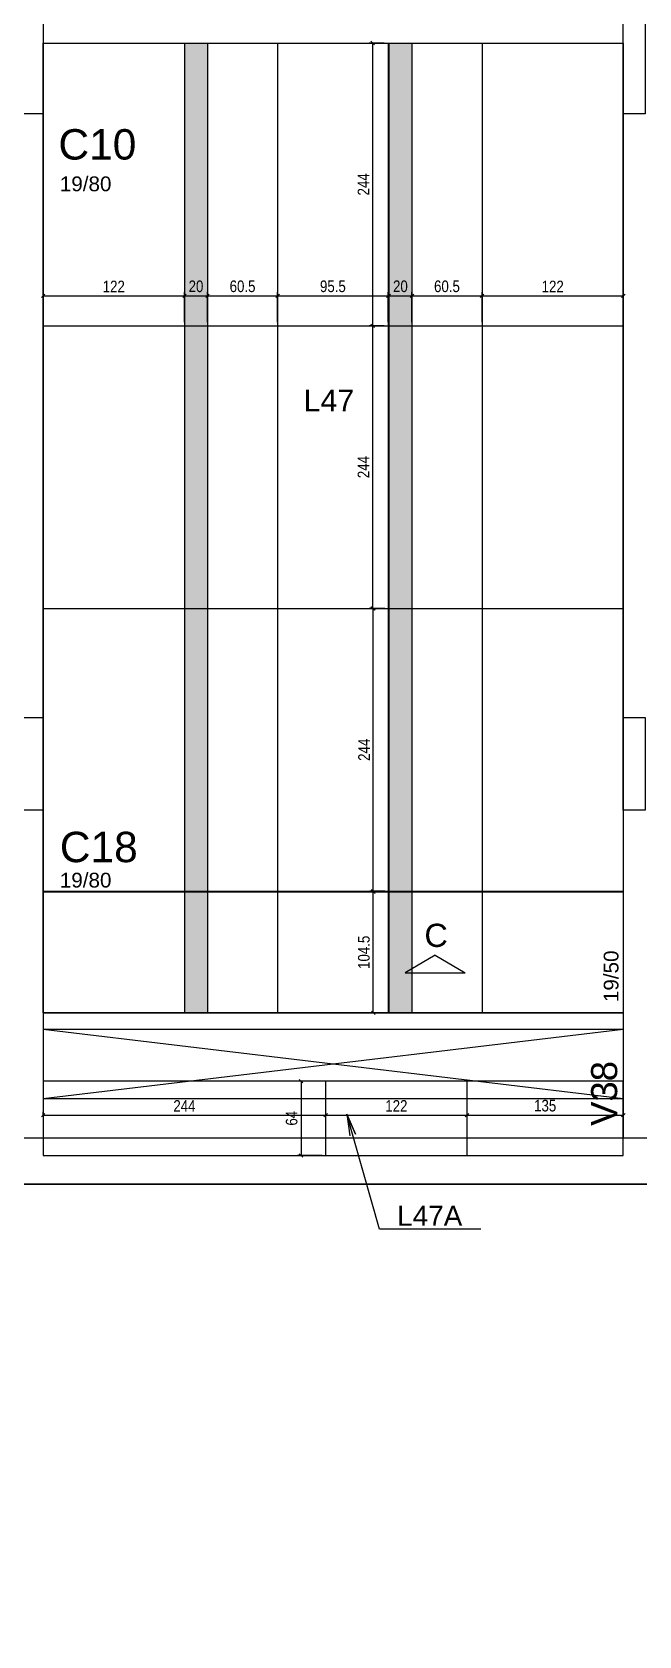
# Model space of a CAD drawing. Extents: x -9338 to -2786, y 930 to 5130.
# Drawn here: x -7937 to -7413, y 2336 to 3720 of the extents above; entities that cross this region are included whole.
import ezdxf

# ---------------------------------------------------------------- set-up
doc = ezdxf.new("R2010")
doc.units = 0
for name, color, linetype in [('1', 3, 'Continuous'), ('212', 3, 'Continuous'), ('213', 3, 'Continuous'), ('220', 5, 'Continuous'), ('221', 1, 'Continuous'), ('222', 6, 'Continuous'), ('226', 4, 'Continuous'), ('233', 6, 'Continuous'), ('249', 1, 'Continuous'), ('COTA', 2, 'Continuous'), ('Hachura', 7, 'Continuous'), ('Painéis', 200, 'Continuous')]:
    doc.layers.add(name, color=color, linetype=linetype)
doc.styles.add('COTA TECNICA-50', font='techl___.ttf', dxfattribs={"height": 10})
doc.styles.get("Standard").update_dxf_attribs({"font": 'arial.ttf'})
doc.dimstyles.new('COTA PAINEL-50', dxfattribs={"dimtxt": 10, "dimasz": 3, "dimexe": 3, "dimexo": 3, "dimgap": 3, "dimtad": 1, "dimdec": 1, "dimzin": 9, "dimdsep": 46, "dimtxsty": 'COTA TECNICA-50', "dimblk1": 'OBLIQUE', "dimblk2": 'OBLIQUE', "dimsah": 1, "dimcen": 0.9, "dimclrd": 4, "dimclre": 4, "dimclrt": 240, "dimadec": 1, "dimazin": 3, "dimtfac": 1, "dimtdec": 1, "dimtmove": 0, "dimatfit": 3, "dimfxl": 1, "dimtolj": 1, "dimtzin": 12, "dimarcsym": 0})

# ---------------------------------------------------------------- blocks, each defined once
blk = doc.blocks.new('_Oblique')
at = {"color": 0, "linetype": 'ByBlock', "lineweight": -2}
blk.add_line((-0.5, -0.5), (0.5, 0.5), dxfattribs=at)
blk = doc.blocks.new('*D35')
at = {"layer": 'COTA', "color": 4, "lineweight": -2, "transparency": 16777216}
for p, q in [((-7632.5, 2978), (-7645.4, 2978)), ((-7642.4, 2873.5), (-7642.4, 2978)), ((-7632.5, 2873.5), (-7645.4, 2873.5))]:
    blk.add_line(p, q, dxfattribs=at)
at = {"layer": 'Defpoints', "color": 0, "transparency": 16777216}
for p in [(-7642.4, 2978), (-7629.5, 2978), (-7629.5, 2873.5)]:
    blk.add_point(p, dxfattribs=at)
at = {"layer": 'COTA', "color": 4, "lineweight": -2, "transparency": 16777216, "xscale": 3, "yscale": 3, "zscale": 3}
for p, rotation in [((-7642.4, 2978), 90), ((-7642.4, 2873.5), 270)]:
    blk.add_blockref('_Oblique', p, dxfattribs=dict(at, rotation=rotation))
at = {"layer": 'COTA', "color": 240, "transparency": 16777216, "insert": (-7650.5, 2925.7), "char_height": 10, "attachment_point": 5, "rotation": 90, "style": 'COTA TECNICA-50'}
blk.add_mtext('\\A1;104.5', dxfattribs=at)
blk = doc.blocks.new('*D36')
at = {"layer": 'COTA', "color": 4, "lineweight": -2, "transparency": 16777216}
for p, q in [((-7632.5, 3222.5), (-7645.4, 3222.5)), ((-7642.4, 2978.5), (-7642.4, 3222.5)), ((-7632.5, 2978.5), (-7645.4, 2978.5))]:
    blk.add_line(p, q, dxfattribs=at)
at = {"layer": 'Defpoints', "color": 0, "transparency": 16777216}
for p in [(-7642.4, 3222.5), (-7629.5, 3222.5), (-7629.5, 2978.5)]:
    blk.add_point(p, dxfattribs=at)
at = {"layer": 'COTA', "color": 4, "lineweight": -2, "transparency": 16777216, "xscale": 3, "yscale": 3, "zscale": 3}
for p, rotation in [((-7642.4, 3222.5), 90), ((-7642.4, 2978.5), 270)]:
    blk.add_blockref('_Oblique', p, dxfattribs=dict(at, rotation=rotation))
at = {"layer": 'COTA', "color": 240, "transparency": 16777216, "insert": (-7650.4, 3100.5), "char_height": 10, "attachment_point": 5, "rotation": 90, "style": 'COTA TECNICA-50'}
blk.add_mtext('\\A1;244', dxfattribs=at)
blk = doc.blocks.new('*D37')
at = {"layer": 'COTA', "color": 4, "lineweight": -2, "transparency": 16777216}
for p, q in [((-7633, 3466.5), (-7645.9, 3466.5)), ((-7642.9, 3222.5), (-7642.9, 3466.5)), ((-7633, 3222.5), (-7645.9, 3222.5))]:
    blk.add_line(p, q, dxfattribs=at)
at = {"layer": 'Defpoints', "color": 0, "transparency": 16777216}
for p in [(-7642.9, 3466.5), (-7630, 3466.5), (-7630, 3222.5)]:
    blk.add_point(p, dxfattribs=at)
at = {"layer": 'COTA', "color": 4, "lineweight": -2, "transparency": 16777216, "xscale": 3, "yscale": 3, "zscale": 3}
for p, rotation in [((-7642.9, 3466.5), 90), ((-7642.9, 3222.5), 270)]:
    blk.add_blockref('_Oblique', p, dxfattribs=dict(at, rotation=rotation))
at = {"layer": 'COTA', "color": 240, "transparency": 16777216, "insert": (-7650.9, 3344.5), "char_height": 10, "attachment_point": 5, "rotation": 90, "style": 'COTA TECNICA-50'}
blk.add_mtext('\\A1;244', dxfattribs=at)
blk = doc.blocks.new('*D38')
at = {"layer": 'COTA', "color": 4, "lineweight": -2, "transparency": 16777216}
for p, q in [((-7633, 3710.5), (-7645.9, 3710.5)), ((-7642.9, 3466.5), (-7642.9, 3710.5)), ((-7633, 3466.5), (-7645.9, 3466.5))]:
    blk.add_line(p, q, dxfattribs=at)
at = {"layer": 'Defpoints', "color": 0, "transparency": 16777216}
for p in [(-7642.9, 3710.5), (-7630, 3710.5), (-7630, 3466.5)]:
    blk.add_point(p, dxfattribs=at)
at = {"layer": 'COTA', "color": 4, "lineweight": -2, "transparency": 16777216, "xscale": 3, "yscale": 3, "zscale": 3}
for p, rotation in [((-7642.9, 3710.5), 90), ((-7642.9, 3466.5), 270)]:
    blk.add_blockref('_Oblique', p, dxfattribs=dict(at, rotation=rotation))
at = {"layer": 'COTA', "color": 240, "transparency": 16777216, "insert": (-7650.9, 3588.5), "char_height": 10, "attachment_point": 5, "rotation": 90, "style": 'COTA TECNICA-50'}
blk.add_mtext('\\A1;244', dxfattribs=at)
blk = doc.blocks.new('*D39')
at = {"layer": 'COTA', "color": 4, "lineweight": -2, "transparency": 16777216}
for p, q in [((-7927.5, 3469.5), (-7927.5, 3495.4)), ((-7927.5, 3492.4), (-7805.5, 3492.4)), ((-7805.5, 3469.5), (-7805.5, 3495.4))]:
    blk.add_line(p, q, dxfattribs=at)
at = {"layer": 'Defpoints', "color": 0, "transparency": 16777216}
for p in [(-7805.5, 3492.4), (-7927.5, 3466.5), (-7805.5, 3466.5)]:
    blk.add_point(p, dxfattribs=at)
at = {"layer": 'COTA', "color": 4, "lineweight": -2, "transparency": 16777216, "xscale": 3, "yscale": 3, "zscale": 3, "rotation": 180}
blk.add_blockref('_Oblique', (-7927.5, 3492.4), dxfattribs=at)
at = {"layer": 'COTA', "color": 4, "lineweight": -2, "transparency": 16777216, "xscale": 3, "yscale": 3, "zscale": 3}
blk.add_blockref('_Oblique', (-7805.5, 3492.4), dxfattribs=at)
at = {"layer": 'COTA', "color": 240, "transparency": 16777216, "insert": (-7866.5, 3500.4), "char_height": 10, "attachment_point": 5, "style": 'COTA TECNICA-50'}
blk.add_mtext('\\A1;122', dxfattribs=at)
blk = doc.blocks.new('*D40')
at = {"layer": 'COTA', "color": 4, "lineweight": -2, "transparency": 16777216}
for p, q in [((-7725, 3469.5), (-7725, 3495.4)), ((-7725, 3492.4), (-7629.5, 3492.4)), ((-7629.5, 3469.5), (-7629.5, 3495.4))]:
    blk.add_line(p, q, dxfattribs=at)
at = {"layer": 'Defpoints', "color": 0, "transparency": 16777216}
for p in [(-7629.5, 3492.4), (-7725, 3466.5), (-7629.5, 3466.5)]:
    blk.add_point(p, dxfattribs=at)
at = {"layer": 'COTA', "color": 4, "lineweight": -2, "transparency": 16777216, "xscale": 3, "yscale": 3, "zscale": 3, "rotation": 180}
blk.add_blockref('_Oblique', (-7725, 3492.4), dxfattribs=at)
at = {"layer": 'COTA', "color": 4, "lineweight": -2, "transparency": 16777216, "xscale": 3, "yscale": 3, "zscale": 3}
blk.add_blockref('_Oblique', (-7629.5, 3492.4), dxfattribs=at)
at = {"layer": 'COTA', "color": 240, "transparency": 16777216, "insert": (-7677.3, 3500.5), "char_height": 10, "attachment_point": 5, "style": 'COTA TECNICA-50'}
blk.add_mtext('\\A1;95.5', dxfattribs=at)
blk = doc.blocks.new('*D41')
at = {"layer": 'COTA', "color": 4, "lineweight": -2, "transparency": 16777216}
for p, q in [((-7629, 3469.5), (-7629, 3495.4)), ((-7629, 3492.4), (-7609, 3492.4)), ((-7609, 3469.5), (-7609, 3495.4))]:
    blk.add_line(p, q, dxfattribs=at)
at = {"layer": 'Defpoints', "color": 0, "transparency": 16777216}
for p in [(-7609, 3492.4), (-7629, 3466.5), (-7609, 3466.5)]:
    blk.add_point(p, dxfattribs=at)
at = {"layer": 'COTA', "color": 4, "lineweight": -2, "transparency": 16777216, "xscale": 3, "yscale": 3, "zscale": 3, "rotation": 180}
blk.add_blockref('_Oblique', (-7629, 3492.4), dxfattribs=at)
at = {"layer": 'COTA', "color": 4, "lineweight": -2, "transparency": 16777216, "xscale": 3, "yscale": 3, "zscale": 3}
blk.add_blockref('_Oblique', (-7609, 3492.4), dxfattribs=at)
at = {"layer": 'COTA', "color": 240, "transparency": 16777216, "insert": (-7619, 3500.5), "char_height": 10, "attachment_point": 5, "style": 'COTA TECNICA-50'}
blk.add_mtext('\\A1;20', dxfattribs=at)
blk = doc.blocks.new('*D42')
at = {"layer": 'COTA', "color": 4, "lineweight": -2, "transparency": 16777216}
for p, q in [((-7609, 3469.5), (-7609, 3495.4)), ((-7609, 3492.4), (-7548.5, 3492.4)), ((-7548.5, 3469.5), (-7548.5, 3495.4))]:
    blk.add_line(p, q, dxfattribs=at)
at = {"layer": 'Defpoints', "color": 0, "transparency": 16777216}
for p in [(-7548.5, 3492.4), (-7609, 3466.5), (-7548.5, 3466.5)]:
    blk.add_point(p, dxfattribs=at)
at = {"layer": 'COTA', "color": 4, "lineweight": -2, "transparency": 16777216, "xscale": 3, "yscale": 3, "zscale": 3, "rotation": 180}
blk.add_blockref('_Oblique', (-7609, 3492.4), dxfattribs=at)
at = {"layer": 'COTA', "color": 4, "lineweight": -2, "transparency": 16777216, "xscale": 3, "yscale": 3, "zscale": 3}
blk.add_blockref('_Oblique', (-7548.5, 3492.4), dxfattribs=at)
at = {"layer": 'COTA', "color": 240, "transparency": 16777216, "insert": (-7578.8, 3500.5), "char_height": 10, "attachment_point": 5, "style": 'COTA TECNICA-50'}
blk.add_mtext('\\A1;60.5', dxfattribs=at)
blk = doc.blocks.new('*D43')
at = {"layer": 'COTA', "color": 4, "lineweight": -2, "transparency": 16777216}
for p, q in [((-7548.5, 3469.5), (-7548.5, 3495.4)), ((-7548.5, 3492.4), (-7426.5, 3492.4)), ((-7426.5, 3469.5), (-7426.5, 3495.4))]:
    blk.add_line(p, q, dxfattribs=at)
at = {"layer": 'Defpoints', "color": 0, "transparency": 16777216}
for p in [(-7426.5, 3492.4), (-7548.5, 3466.5), (-7426.5, 3466.5)]:
    blk.add_point(p, dxfattribs=at)
at = {"layer": 'COTA', "color": 4, "lineweight": -2, "transparency": 16777216, "xscale": 3, "yscale": 3, "zscale": 3, "rotation": 180}
blk.add_blockref('_Oblique', (-7548.5, 3492.4), dxfattribs=at)
at = {"layer": 'COTA', "color": 4, "lineweight": -2, "transparency": 16777216, "xscale": 3, "yscale": 3, "zscale": 3}
blk.add_blockref('_Oblique', (-7426.5, 3492.4), dxfattribs=at)
at = {"layer": 'COTA', "color": 240, "transparency": 16777216, "insert": (-7487.5, 3500.4), "char_height": 10, "attachment_point": 5, "style": 'COTA TECNICA-50'}
blk.add_mtext('\\A1;122', dxfattribs=at)
blk = doc.blocks.new('*D142')
at = {"layer": 'COTA', "color": 4, "lineweight": -2, "transparency": 16777216}
for p, q in [((-7927.5, 2785.5), (-7927.5, 2788.1)), ((-7927.5, 2785.1), (-7683.5, 2785.1)), ((-7683.5, 2785.5), (-7683.5, 2788.1))]:
    blk.add_line(p, q, dxfattribs=at)
at = {"layer": 'Defpoints', "color": 0, "transparency": 16777216}
for p in [(-7683.5, 2785.1), (-7927.5, 2782.5), (-7683.5, 2782.5)]:
    blk.add_point(p, dxfattribs=at)
at = {"layer": 'COTA', "color": 4, "lineweight": -2, "transparency": 16777216, "xscale": 3, "yscale": 3, "zscale": 3, "rotation": 180}
blk.add_blockref('_Oblique', (-7927.5, 2785.1), dxfattribs=at)
at = {"layer": 'COTA', "color": 4, "lineweight": -2, "transparency": 16777216, "xscale": 3, "yscale": 3, "zscale": 3}
blk.add_blockref('_Oblique', (-7683.5, 2785.1), dxfattribs=at)
at = {"layer": 'COTA', "color": 240, "transparency": 16777216, "insert": (-7805.5, 2793.1), "char_height": 10, "attachment_point": 5, "style": 'COTA TECNICA-50'}
blk.add_mtext('\\A1;244', dxfattribs=at)
blk = doc.blocks.new('*D143')
at = {"layer": 'COTA', "color": 4, "lineweight": -2, "transparency": 16777216}
for p, q in [((-7683.5, 2785.5), (-7683.5, 2788.1)), ((-7683.5, 2785.1), (-7561.5, 2785.1)), ((-7561.5, 2785.5), (-7561.5, 2788.1))]:
    blk.add_line(p, q, dxfattribs=at)
at = {"layer": 'Defpoints', "color": 0, "transparency": 16777216}
for p in [(-7561.5, 2785.1), (-7683.5, 2782.5), (-7561.5, 2782.5)]:
    blk.add_point(p, dxfattribs=at)
at = {"layer": 'COTA', "color": 4, "lineweight": -2, "transparency": 16777216, "xscale": 3, "yscale": 3, "zscale": 3, "rotation": 180}
blk.add_blockref('_Oblique', (-7683.5, 2785.1), dxfattribs=at)
at = {"layer": 'COTA', "color": 4, "lineweight": -2, "transparency": 16777216, "xscale": 3, "yscale": 3, "zscale": 3}
blk.add_blockref('_Oblique', (-7561.5, 2785.1), dxfattribs=at)
at = {"layer": 'COTA', "color": 240, "transparency": 16777216, "insert": (-7622.5, 2793.1), "char_height": 10, "attachment_point": 5, "style": 'COTA TECNICA-50'}
blk.add_mtext('\\A1;122', dxfattribs=at)
blk = doc.blocks.new('*D144')
at = {"layer": 'COTA', "color": 4, "lineweight": -2, "transparency": 16777216}
for p, q in [((-7561.5, 2785.5), (-7561.5, 2788.1)), ((-7561.5, 2785.1), (-7426.5, 2785.1)), ((-7426.5, 2785.5), (-7426.5, 2788.1))]:
    blk.add_line(p, q, dxfattribs=at)
at = {"layer": 'Defpoints', "color": 0, "transparency": 16777216}
for p in [(-7426.5, 2785.1), (-7561.5, 2782.5), (-7426.5, 2782.5)]:
    blk.add_point(p, dxfattribs=at)
at = {"layer": 'COTA', "color": 4, "lineweight": -2, "transparency": 16777216, "xscale": 3, "yscale": 3, "zscale": 3, "rotation": 180}
blk.add_blockref('_Oblique', (-7561.5, 2785.1), dxfattribs=at)
at = {"layer": 'COTA', "color": 4, "lineweight": -2, "transparency": 16777216, "xscale": 3, "yscale": 3, "zscale": 3}
blk.add_blockref('_Oblique', (-7426.5, 2785.1), dxfattribs=at)
at = {"layer": 'COTA', "color": 240, "transparency": 16777216, "insert": (-7494, 2793.3), "char_height": 10, "attachment_point": 5, "style": 'COTA TECNICA-50'}
blk.add_mtext('\\A1;135', dxfattribs=at)
blk = doc.blocks.new('*D145')
at = {"layer": 'COTA', "color": 4, "lineweight": -2, "transparency": 16777216}
for p, q in [((-7686.5, 2814.5), (-7707.8, 2814.5)), ((-7704.8, 2814.5), (-7704.8, 2750.4)), ((-7686.5, 2750.4), (-7707.8, 2750.4))]:
    blk.add_line(p, q, dxfattribs=at)
at = {"layer": 'Defpoints', "color": 0, "transparency": 16777216}
for p in [(-7683.5, 2814.5), (-7704.8, 2750.4), (-7683.5, 2750.4)]:
    blk.add_point(p, dxfattribs=at)
at = {"layer": 'COTA', "color": 4, "lineweight": -2, "transparency": 16777216, "xscale": 3, "yscale": 3, "zscale": 3}
for p, rotation in [((-7704.8, 2814.5), 90), ((-7704.8, 2750.4), 270)]:
    blk.add_blockref('_Oblique', p, dxfattribs=dict(at, rotation=rotation))
at = {"layer": 'COTA', "color": 240, "transparency": 16777216, "insert": (-7712.9, 2782.5), "char_height": 10, "attachment_point": 5, "rotation": 90, "style": 'COTA TECNICA-50'}
blk.add_mtext('\\A1;64', dxfattribs=at)
blk = doc.blocks.new('*D148')
at = {"layer": 'COTA', "color": 4, "lineweight": -2, "transparency": 16777216}
for p, q in [((-7805.5, 3469.5), (-7805.5, 3495.4)), ((-7805.5, 3492.4), (-7785.5, 3492.4)), ((-7785.5, 3469.5), (-7785.5, 3495.4))]:
    blk.add_line(p, q, dxfattribs=at)
at = {"layer": 'Defpoints', "color": 0, "transparency": 16777216}
for p in [(-7785.5, 3492.4), (-7805.5, 3466.5), (-7785.5, 3466.5)]:
    blk.add_point(p, dxfattribs=at)
at = {"layer": 'COTA', "color": 4, "lineweight": -2, "transparency": 16777216, "xscale": 3, "yscale": 3, "zscale": 3, "rotation": 180}
blk.add_blockref('_Oblique', (-7805.5, 3492.4), dxfattribs=at)
at = {"layer": 'COTA', "color": 4, "lineweight": -2, "transparency": 16777216, "xscale": 3, "yscale": 3, "zscale": 3}
blk.add_blockref('_Oblique', (-7785.5, 3492.4), dxfattribs=at)
at = {"layer": 'COTA', "color": 240, "transparency": 16777216, "insert": (-7795.5, 3500.5), "char_height": 10, "attachment_point": 5, "style": 'COTA TECNICA-50'}
blk.add_mtext('\\A1;20', dxfattribs=at)
blk = doc.blocks.new('*D149')
at = {"layer": 'COTA', "color": 4, "lineweight": -2, "transparency": 16777216}
for p, q in [((-7785.5, 3469.5), (-7785.5, 3495.4)), ((-7785.5, 3492.4), (-7725, 3492.4)), ((-7725, 3469.5), (-7725, 3495.4))]:
    blk.add_line(p, q, dxfattribs=at)
at = {"layer": 'Defpoints', "color": 0, "transparency": 16777216}
for p in [(-7725, 3492.4), (-7785.5, 3466.5), (-7725, 3466.5)]:
    blk.add_point(p, dxfattribs=at)
at = {"layer": 'COTA', "color": 4, "lineweight": -2, "transparency": 16777216, "xscale": 3, "yscale": 3, "zscale": 3, "rotation": 180}
blk.add_blockref('_Oblique', (-7785.5, 3492.4), dxfattribs=at)
at = {"layer": 'COTA', "color": 4, "lineweight": -2, "transparency": 16777216, "xscale": 3, "yscale": 3, "zscale": 3}
blk.add_blockref('_Oblique', (-7725, 3492.4), dxfattribs=at)
at = {"layer": 'COTA', "color": 240, "transparency": 16777216, "insert": (-7755.3, 3500.5), "char_height": 10, "attachment_point": 5, "style": 'COTA TECNICA-50'}
blk.add_mtext('\\A1;60.5', dxfattribs=at)

msp = doc.modelspace()

# ---------------------------------------------------------------- hatches: boundary and pattern name
at = {"layer": 'Hachura', "true_color": 0x939598}
h = msp.add_hatch(color=252, dxfattribs=at)
h.dxf.hatch_style = 1
h.paths.add_polyline_path([(-7785.55, 3710.48), (-7805.55, 3710.48), (-7805.55, 3466.48), (-7785.55, 3466.48)])
h.paths.add_polyline_path([(-7609.05, 3710.48), (-7629.05, 3710.48), (-7629.05, 3466.48), (-7609.05, 3466.48)])
h.paths.add_polyline_path([(-7609.05, 3466.48), (-7629.05, 3466.48), (-7629.05, 2873.48), (-7609.05, 2873.48)])
h.paths.add_polyline_path([(-7785.55, 3466.48), (-7805.55, 3466.48), (-7805.55, 2873.48), (-7785.55, 2873.48)])

# ---------------------------------------------------------------- linework, layer by layer
at = {"layer": '1'}
for p, q in [((-7927.55, 3710.48), (-7426.55, 3710.48)), ((-7927.55, 3649.48), (-7927.55, 3128.48)), ((-7426.55, 3128.48), (-7426.55, 3649.48)), ((-7927.55, 3048.48), (-7927.55, 2765.44)), ((-7426.55, 3048.48), (-7426.55, 2765.44)), ((-7927.55, 2873.48), (-7426.55, 2873.48)), ((-7927.55, 2859.48), (-7426.55, 2859.48)), ((-7927.55, 2799.48), (-7426.55, 2799.48))]:
    msp.add_line(p, q, dxfattribs=at)
at = {"layer": '220'}
for p, q in [((-8990.81, 2765.44), (-5526.03, 2765.44)), ((-9034.7, 2725.44), (-5526.03, 2725.44))]:
    msp.add_line(p, q, dxfattribs=at)
for points in [[(-4250.02, 2746.44), (-4395.06, 2746.44), (-4395.03, 2057.44), (-4666.03, 2057.44), (-4666.03, 1457.44), (-5431.03, 1457.44), (-5431.03, 2305.44), (-5566.03, 2305.44), (-5566.03, 2725.44), (-9034.7, 2725.44), (-9039.21, 4385.87)], [(-8999.21, 4385.98), (-8994.81, 2765.44), (-5526.03, 2765.44), (-5526.03, 2345.44), (-5391.03, 2345.44), (-5391.03, 1497.44), (-5281.82, 1497.44)]]:
    msp.add_lwpolyline(points, dxfattribs=at)
at = {"layer": '221'}
for p, q in [((-7927.55, 2799.48), (-7426.55, 2859.48)), ((-7927.55, 2859.48), (-7426.55, 2799.48))]:
    msp.add_line(p, q, dxfattribs=at)
at = {"layer": '222'}
for points in [[(-7946.55, 3649.48), (-7946.55, 3729.48), (-7927.55, 3729.48), (-7927.55, 3649.48), (-7946.55, 3649.48)], [(-7426.55, 3649.48), (-7426.55, 3729.48), (-7407.55, 3729.48), (-7407.55, 3649.48), (-7426.55, 3649.48)], [(-7946.55, 3048.48), (-7946.55, 3128.48), (-7927.55, 3128.48), (-7927.55, 3048.48), (-7946.55, 3048.48)], [(-7426.55, 3048.48), (-7426.55, 3128.48), (-7407.55, 3128.48), (-7407.55, 3048.48), (-7426.55, 3048.48)]]:
    msp.add_lwpolyline(points, dxfattribs=at)
at = {"layer": '226'}
for p, q in [((-7588.97, 2923.1), (-7614.95, 2908.1)), ((-7588.97, 2923.1), (-7562.98, 2908.1)), ((-7614.95, 2908.1), (-7562.98, 2908.1))]:
    msp.add_line(p, q, dxfattribs=at)
at = {"layer": '249'}
msp.add_lwpolyline([(-7549.44, 2686.68), (-7637.11, 2686.68), (-7665.36, 2785.9), (-7657.92, 2768.7), (-7665.36, 2785.9), (-7662.63, 2767.36)], dxfattribs=at)
at = {"layer": 'Painéis'}
for p, q in [((-7927.55, 3710.48), (-7426.55, 3710.48)), ((-7805.55, 3710.48), (-7805.55, 2873.48)), ((-7785.55, 3710.48), (-7785.55, 2873.48)), ((-7725.05, 3710.48), (-7725.05, 2873.48)), ((-7629.55, 3710.48), (-7629.55, 2873.48)), ((-7629.05, 3710.48), (-7629.05, 2873.48)), ((-7609.05, 3710.48), (-7609.05, 2873.48)), ((-7548.55, 3710.48), (-7548.55, 2873.48)), ((-7927.55, 3466.48), (-7426.55, 3466.48)), ((-7927.55, 3222.48), (-7426.55, 3222.48)), ((-7927.55, 2978.48), (-7426.55, 2978.48)), ((-7927.55, 2977.98), (-7426.55, 2977.98)), ((-7683.55, 2814.48), (-7683.55, 2750.44)), ((-7561.55, 2814.48), (-7561.55, 2750.44))]:
    msp.add_line(p, q, dxfattribs=at)
for points in [[(-7927.55, 3710.48), (-7426.55, 3710.48), (-7426.55, 2873.48), (-7927.55, 2873.48)], [(-7927.55, 2750.44), (-7426.55, 2750.44), (-7426.55, 2814.48), (-7927.55, 2814.48)]]:
    msp.add_lwpolyline(points, close=True, dxfattribs=at)

# ---------------------------------------------------------------- texts
at = {"layer": '212'}
msp.add_text('19/50', height=12.75, rotation=90, dxfattribs=at).set_placement((-7430.71, 2882.71))
at = {"layer": '213'}
for p in [(-7913.07, 3582.62), (-7913.07, 2981.63)]:
    msp.add_text('19/80', height=12.75, dxfattribs=at).set_placement(p)
at = {"layer": '220'}
for s, p in [('C10', (-7914.28, 3609.94)), ('C18', (-7913.07, 3003.49))]:
    msp.add_text(s, height=26.25, dxfattribs=at).set_placement(p)
at = {"layer": '226'}
for s, height, p in [('L47', 18.75, (-7702.57, 3392.55)), ('L47A', 17.25, (-7621.81, 2689.67))]:
    msp.add_text(s, height=height, dxfattribs=at).set_placement(p)
at = {"layer": '233'}
msp.add_text('C', height=20.02, dxfattribs=at).set_placement((-7598.28, 2930.35))
msp.add_text('V38', height=22.5, rotation=90, dxfattribs=at).set_placement((-7431.84, 2775.93))

# ---------------------------------------------------------------- dimensions: what is measured, and where the dimension line sits
at = {"layer": 'COTA'}
for base, p1, p2, picture, middle in [((-7642.85, 3710.48), (-7630.05, 3466.48), (-7630.05, 3710.48), '*D38', (-7650.92, 3588.48)), ((-7642.85, 3466.48), (-7630.05, 3222.48), (-7630.05, 3466.48), '*D37', (-7650.92, 3344.48)), ((-7642.35, 3222.48), (-7629.55, 2978.48), (-7629.55, 3222.48), '*D36', (-7650.42, 3100.48)), ((-7642.35, 2977.98), (-7629.55, 2873.48), (-7629.55, 2977.98), '*D35', (-7650.46, 2925.73)), ((-7704.83, 2750.44), (-7683.55, 2814.48), (-7683.55, 2750.44), '*D145', (-7712.94, 2782.46))]:
    dim = msp.add_linear_dim(base=base, p1=p1, p2=p2, angle=90, dimstyle='COTA PAINEL-50', dxfattribs=at)
    dim.commit()
    dim.dimension.update_dxf_attribs({"geometry": picture, "text_midpoint": middle})
for base, p1, p2, picture, middle in [((-7805.55, 3492.37), (-7927.55, 3466.48), (-7805.55, 3466.48), '*D39', (-7866.55, 3500.43)), ((-7629.55, 3492.37), (-7725.05, 3466.48), (-7629.55, 3466.48), '*D40', (-7677.3, 3500.51)), ((-7548.55, 3492.37), (-7609.05, 3466.48), (-7548.55, 3466.48), '*D42', (-7578.8, 3500.48)), ((-7426.55, 3492.37), (-7548.55, 3466.48), (-7426.55, 3466.48), '*D43', (-7487.55, 3500.43)), ((-7683.55, 2785.07), (-7927.55, 2782.46), (-7683.55, 2782.46), '*D142', (-7805.55, 2793.15)), ((-7561.55, 2785.07), (-7683.55, 2782.46), (-7561.55, 2782.46), '*D143', (-7622.55, 2793.13)), ((-7426.55, 2785.07), (-7561.55, 2782.46), (-7426.55, 2782.46), '*D144', (-7494.05, 2793.29))]:
    dim = msp.add_linear_dim(base=base, p1=p1, p2=p2, dimstyle='COTA PAINEL-50', dxfattribs=at)
    dim.commit()
    dim.dimension.update_dxf_attribs({"geometry": picture, "text_midpoint": middle})
at = {"layer": 'COTA', "color": 252, "true_color": 0x939598}
dim = msp.add_linear_dim(base=(-7785.55, 3492.37), p1=(-7805.55, 3466.48), p2=(-7785.55, 3466.48), dimstyle='COTA PAINEL-50', dxfattribs=at)
dim.commit()
dim.dimension.update_dxf_attribs({"geometry": '*D148', "text_midpoint": (-7795.55, 3492.37), "dimtype": 160})
dim = msp.add_linear_dim(base=(-7725.05, 3492.37), p1=(-7785.55, 3466.48), p2=(-7725.05, 3466.48), dimstyle='COTA PAINEL-50', dxfattribs=at)
dim.commit()
dim.dimension.update_dxf_attribs({"geometry": '*D149', "text_midpoint": (-7755.3, 3500.48)})
at = {"layer": 'COTA'}
dim = msp.add_linear_dim(base=(-7609.05, 3492.37), p1=(-7629.05, 3466.48), p2=(-7609.05, 3466.48), dimstyle='COTA PAINEL-50', dxfattribs=at)
dim.commit()
dim.dimension.update_dxf_attribs({"geometry": '*D41', "text_midpoint": (-7619.05, 3492.37), "dimtype": 160})

doc.saveas('drawing.dxf')
